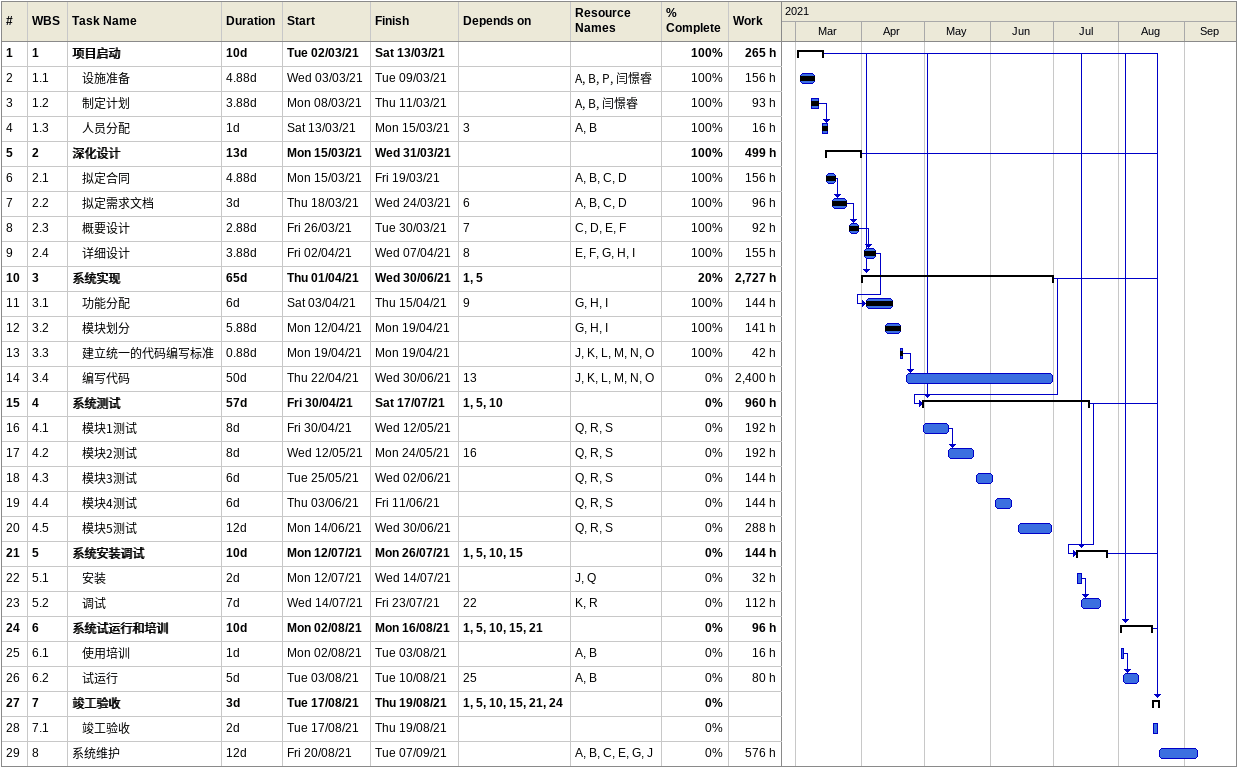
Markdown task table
| ID | WBS | Task | Duration | Start | Finish | Predecessors | Resources | % complete | Work (h) |
|---|---|---|---|---|---|---|---|---|---|
| 1 | 1 | **项目启动** | 10d | 2021-03-02 | 2021-03-13 |  |  | 100 | 265 |
| 2 | 1.1 | 设施准备 | 4.88d | 2021-03-03 | 2021-03-09 |  | A, B, P, 闫憬睿 | 100 | 156 |
| 3 | 1.2 | 制定计划 | 3.88d | 2021-03-08 | 2021-03-11 |  | A, B, 闫憬睿 | 100 | 93 |
| 4 | 1.3 | 人员分配 | 1d | 2021-03-13 | 2021-03-15 | 3 | A, B | 100 | 16 |
| 5 | 2 | **深化设计** | 13d | 2021-03-15 | 2021-03-31 |  |  | 100 | 499 |
| 6 | 2.1 | 拟定合同 | 4.88d | 2021-03-15 | 2021-03-19 |  | A, B, C, D | 100 | 156 |
| 7 | 2.2 | 拟定需求文档 | 3d | 2021-03-18 | 2021-03-24 | 6 | A, B, C, D | 100 | 96 |
| 8 | 2.3 | 概要设计 | 2.88d | 2021-03-26 | 2021-03-30 | 7 | C, D, E, F | 100 | 92 |
| 9 | 2.4 | 详细设计 | 3.88d | 2021-04-02 | 2021-04-07 | 8 | E, F, G, H, I | 100 | 155 |
| 10 | 3 | **系统实现** | 65d | 2021-04-01 | 2021-06-30 | 1, 5 |  | 20 | 2727 |
| 11 | 3.1 | 功能分配 | 6d | 2021-04-03 | 2021-04-15 | 9 | G, H, I | 100 | 144 |
| 12 | 3.2 | 模块划分 | 5.88d | 2021-04-12 | 2021-04-19 |  | G, H, I | 100 | 141 |
| 13 | 3.3 | 建立统一的代码编写标准 | 0.88d | 2021-04-19 | 2021-04-19 |  | J, K, L, M, N, O | 100 | 42 |
| 14 | 3.4 | 编写代码 | 50d | 2021-04-22 | 2021-06-30 | 13 | J, K, L, M, N, O | 0 | 2400 |
| 15 | 4 | **系统测试** | 57d | 2021-04-30 | 2021-07-17 | 1, 5, 10 |  | 0 | 960 |
| 16 | 4.1 | 模块1测试 | 8d | 2021-04-30 | 2021-05-12 |  | Q, R, S | 0 | 192 |
| 17 | 4.2 | 模块2测试 | 8d | 2021-05-12 | 2021-05-24 | 16 | Q, R, S | 0 | 192 |
| 18 | 4.3 | 模块3测试 | 6d | 2021-05-25 | 2021-06-02 |  | Q, R, S | 0 | 144 |
| 19 | 4.4 | 模块4测试 | 6d | 2021-06-03 | 2021-06-11 |  | Q, R, S | 0 | 144 |
| 20 | 4.5 | 模块5测试 | 12d | 2021-06-14 | 2021-06-30 |  | Q, R, S | 0 | 288 |
| 21 | 5 | **系统安装调试** | 10d | 2021-07-12 | 2021-07-26 | 1, 5, 10, 15 |  | 0 | 144 |
| 22 | 5.1 | 安装 | 2d | 2021-07-12 | 2021-07-14 |  | J, Q | 0 | 32 |
| 23 | 5.2 | 调试 | 7d | 2021-07-14 | 2021-07-23 | 22 | K, R | 0 | 112 |
| 24 | 6 | **系统试运行和培训** | 10d | 2021-08-02 | 2021-08-16 | 1, 5, 10, 15, 21 |  | 0 | 96 |
| 25 | 6.1 | 使用培训 | 1d | 2021-08-02 | 2021-08-03 |  | A, B | 0 | 16 |
| 26 | 6.2 | 试运行 | 5d | 2021-08-03 | 2021-08-10 | 25 | A, B | 0 | 80 |
| 27 | 7 | **竣工验收** | 3d | 2021-08-17 | 2021-08-19 | 1, 5, 10, 15, 21, 24 |  | 0 |  |
| 28 | 7.1 | 竣工验收 | 2d | 2021-08-17 | 2021-08-19 |  |  | 0 |  |
| 29 | 8 | 系统维护 | 12d | 2021-08-20 | 2021-09-07 |  | A, B, C, E, G, J | 0 | 576 |
